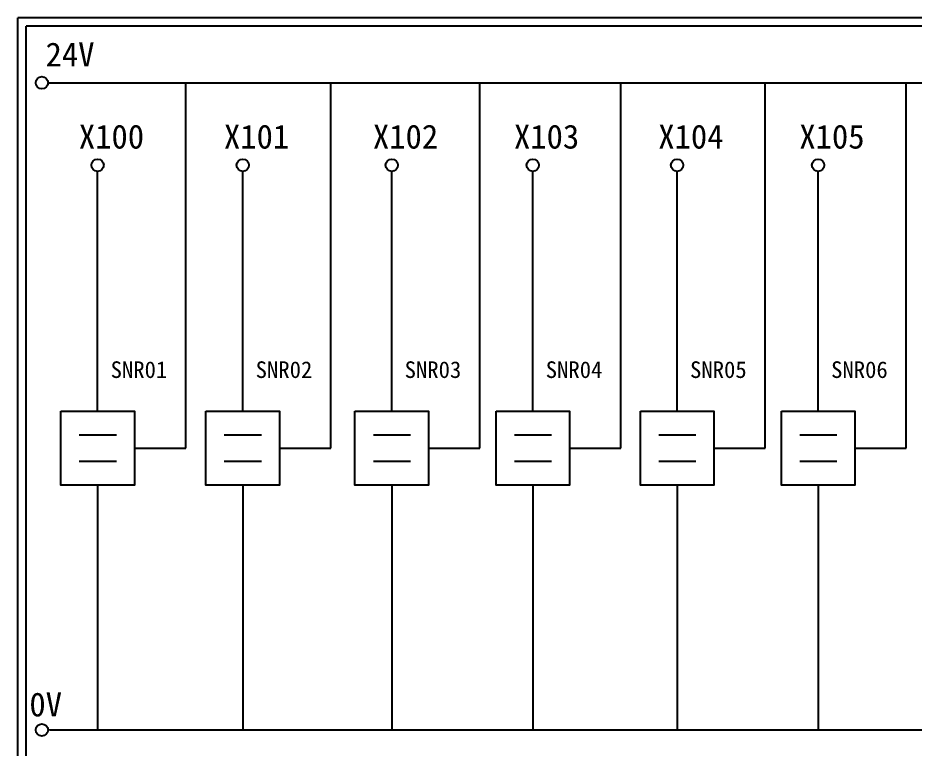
# Model space of a CAD drawing. Extents: x 325 to 612, y 3 to 207.
# Drawn here: x 325.3 to 459.9, y 97.2 to 207 of the extents above; entities that cross this region are included whole.
import ezdxf

# ---------------------------------------------------------------- set-up
doc = ezdxf.new("R2010")
doc.units = 0
doc.layers.get('0').update_dxf_attribs({"linetype": 'CONTINUOUS'})
doc.layers.add('圖框層', color=7, linetype='CONTINUOUS')
doc.layers.add('標尺寸層', color=3, linetype='CONTINUOUS')
doc.styles.add('STSL', font='KAIU.TTF')

msp = doc.modelspace()

# ---------------------------------------------------------------- linework, layer by layer
for p, q in [((350.52, 142.31), (350.52, 197.22)), ((372.3, 142.31), (372.3, 197.22)), ((394.67, 142.31), (394.67, 197.22)), ((415.85, 142.31), (415.85, 197.22)), ((437.53, 142.31), (437.53, 197.22)), ((458.71, 142.31), (458.71, 197.22)), ((337.29, 147.89), (337.29, 183.91)), ((359.08, 147.89), (359.08, 183.91)), ((381.45, 147.89), (381.45, 183.91)), ((402.63, 147.89), (402.63, 183.91)), ((424.3, 147.89), (424.3, 183.91)), ((445.48, 147.89), (445.48, 183.91)), ((342.81, 142.31), (350.52, 142.31)), ((364.59, 142.31), (372.3, 142.31)), ((386.96, 142.31), (394.67, 142.31)), ((408.14, 142.31), (415.85, 142.31)), ((429.82, 142.31), (437.53, 142.31)), ((451, 142.31), (458.71, 142.31)), ((337.29, 136.73), (337.29, 99.96)), ((359.08, 136.73), (359.08, 99.96)), ((381.45, 136.73), (381.45, 99.96)), ((402.63, 136.73), (402.63, 99.96)), ((424.3, 136.73), (424.3, 99.96)), ((445.48, 136.73), (445.48, 99.96))]:
    msp.add_line(p, q)
for points in [[(331.78, 147.89), (342.81, 147.89), (342.81, 136.73), (331.78, 136.73)], [(353.56, 147.89), (364.59, 147.89), (364.59, 136.73), (353.56, 136.73)], [(375.93, 147.89), (386.96, 147.89), (386.96, 136.73), (375.93, 136.73)], [(397.11, 147.89), (408.14, 147.89), (408.14, 136.73), (397.11, 136.73)], [(418.79, 147.89), (429.82, 147.89), (429.82, 136.73), (418.79, 136.73)], [(439.97, 147.89), (451, 147.89), (451, 136.73), (439.97, 136.73)]]:
    msp.add_lwpolyline(points, close=True)
at = {"layer": '圖框層', "color": 7}
for p, q in [((612.32, 206.97), (325.32, 206.97)), ((325.32, 3), (325.32, 206.97)), ((611.07, 205.72), (326.57, 205.72)), ((326.57, 4.25), (326.57, 205.72))]:
    msp.add_line(p, q, dxfattribs=at)
at = {"layer": '標尺寸層', "color": 7}
for p, q in [((329.84, 197.22), (607.44, 197.22)), ((334.53, 144.34), (340.1, 144.34)), ((356.31, 144.34), (361.88, 144.34)), ((378.69, 144.34), (384.25, 144.34)), ((399.87, 144.34), (405.43, 144.34)), ((421.54, 144.34), (427.11, 144.34)), ((442.72, 144.34), (448.29, 144.34)), ((334.53, 140.37), (340.1, 140.37)), ((356.31, 140.37), (361.88, 140.37)), ((378.69, 140.37), (384.25, 140.37)), ((399.87, 140.37), (405.43, 140.37)), ((421.54, 140.37), (427.11, 140.37)), ((442.72, 140.37), (448.29, 140.37)), ((330.05, 99.96), (607.92, 99.96))]:
    msp.add_line(p, q, dxfattribs=at)
for centre in [(328.92, 197.22), (337.29, 184.83), (359.08, 184.83), (381.45, 184.83), (402.63, 184.83), (424.3, 184.83), (445.48, 184.83), (328.92, 99.96)]:
    msp.add_circle(centre, 0.92, dxfattribs=at)

# ---------------------------------------------------------------- texts
at = {"layer": '圖框層', "color": 4, "style": 'STSL'}
for s, height, p in [('24V', 3.6, (329.47, 199.68)), ('X100', 3.6, (334.47, 187.33)), ('X101', 3.6, (356.26, 187.33)), ('X102', 3.6, (378.63, 187.33)), ('X103', 3.6, (399.81, 187.33)), ('X104', 3.6, (421.48, 187.33)), ('X105', 3.6, (442.66, 187.33)), ('SNR01', 2.5, (339.24, 152.86)), ('SNR02', 2.5, (361.02, 152.86)), ('SNR03', 2.5, (383.39, 152.86)), ('SNR04', 2.5, (404.58, 152.86)), ('SNR05', 2.5, (426.25, 152.86)), ('SNR06', 2.5, (447.43, 152.86)), ('0V', 3.6, (327.04, 102))]:
    msp.add_text(s, height=height, dxfattribs=at).set_placement(p)

doc.saveas('drawing.dxf')
